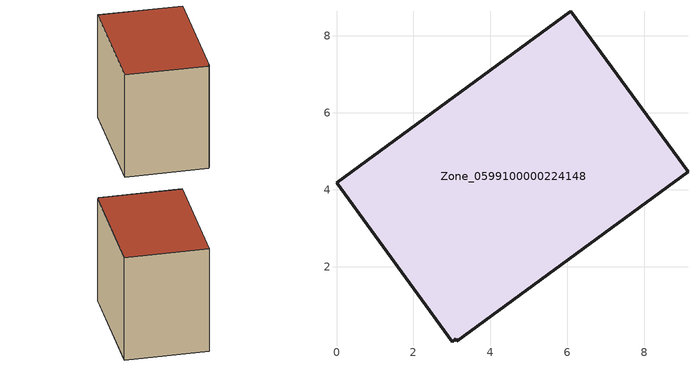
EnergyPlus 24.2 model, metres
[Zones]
Zone_0599100000224148
 floor ground (C_G): 3.09,0.12 3,0.05 0,4.18 6.08,8.63 9.13,4.46 3.13,0.07 z0
 wall outside (C_F): 9.13,4.46 6.08,8.63 0,4.18 3,0.05 3.09,0.12 3.13,0.07 9.13,4.46 z0:6.91
 roof outside (C_R): 3.13,0.07 9.13,4.46 6.08,8.63 0,4.18 3,0.05 3.09,0.12 z6.91
[BUILDING]
Pand.0599100000224148: North Axis=0; Terrain=City; Loads Convergence Tolerance Value=0.04; Temperature Convergence Tolerance Value=0.4; Solar Distribution=FullExterior; Maximum Number of Warmup Days=25; Minimum Number of Warmup Days=1
[Site:Location]
Rotterdam.The.Hague.AP_ZH_NLD Design_Conditions: Latitude=51.96; Longitude=4.45; Time Zone=1; Elevation=-4.5
[SITE:GROUNDTEMPERATURE:BUILDINGSURFACE]
18, 18, 18, 18, 18, 18, 18, 18, 18, 18, 18, 18
[MATERIAL] Thermal Absorptance=0.9; Solar Absorptance=0.7; Visible Absorptance=0.7
Name | Roughness | Thickness | Conductivity | Density | Specific Heat
G.TI.1946 | MediumSmooth | 0.15 | 1 | 540 | 1210
F.TI.1946 | Rough | 0.3 | 0.857143 | 1920 | 840
R.TI.1946 | MediumRough | 0.2 | 0.1 | 1500 | 1000
[CONSTRUCTION]
C_G: G.TI.1946
C_F: F.TI.1946
C_R: R.TI.1946
[ZONE]
Zone_0599100000224148: Type=1; Multiplier=1; Ceiling Height=Autocalculate; Volume=Autocalculate; Floor Area=autocalculate; Part of Total Floor Area=Yes
[ZONEINFILTRATION:DESIGNFLOWRATE]
Infil_Zone_0599100000224148: Zone or ZoneList or Space or SpaceList=Zone_0599100000224148; Schedule=AlwaysOn; Design Flow Rate Calculation Method=Flow/Area; Flow Rate per Floor Area=0.003; Constant Term Coefficient=1; Temperature Term Coefficient=0; Velocity Term Coefficient=0; Velocity Squared Term Coefficient=0
[HVACTEMPLATE:ZONE:IDEALLOADSAIRSYSTEM]
Zone_0599100000224148: Maximum Heating Supply Air Temperature=50; Minimum Cooling Supply Air Temperature=13; Maximum Heating Supply Air Humidity Ratio=0.0156; Minimum Cooling Supply Air Humidity Ratio=0.0077; Heating Limit=NoLimit; Cooling Limit=NoLimit; Dehumidification Control Type=ConstantSensibleHeatRatio; Cooling Sensible Heat Ratio=0.7; Dehumidification Setpoint=60; Humidification Control Type=None; Humidification Setpoint=30; Outdoor Air Method=None; Outdoor Air Flow Rate per Person=0.00944; Outdoor Air Flow Rate per Zone Floor Area=0; Outdoor Air Flow Rate per Zone=0; Demand Controlled Ventilation Type=None; Outdoor Air Economizer Type=NoEconomizer; Heat Recovery Type=None; Sensible Heat Recovery Effectiveness=0.7; Latent Heat Recovery Effectiveness=0.65
[ZONECONTROL:THERMOSTAT]
ThermostatControl_Zone_0599100000224148: Zone or ZoneList=Zone_0599100000224148; Control Type Schedule=DualSetpointControlType; Control 1=Thermostat_Zone_0599100000224148; Temperature Difference Between Cutout And Setpoint=0
[THERMOSTATSETPOINT:DUALSETPOINT]
Thermostat_Zone_0599100000224148: Heating Setpoint Temperature Schedule=HeatingSetpoint_Zone_0599100000224148; Cooling Setpoint Temperature Schedule=CoolingSetpoint_Zone_0599100000224148
[SCHEDULE:COMPACT]
HeatingSetpoint_Zone_0599100000224148: Through: 12/31, For: AllDays, Until: 24:00, 21
CoolingSetpoint_Zone_0599100000224148: Through: 12/31, For: AllDays, Until: 24:00, 24
DualSetpointControlType: Through: 12/31, For: AllDays, Until: 24:00, 4
AlwaysOn: Through: 12/31, For: AllDays, Until: 24:00, 1
